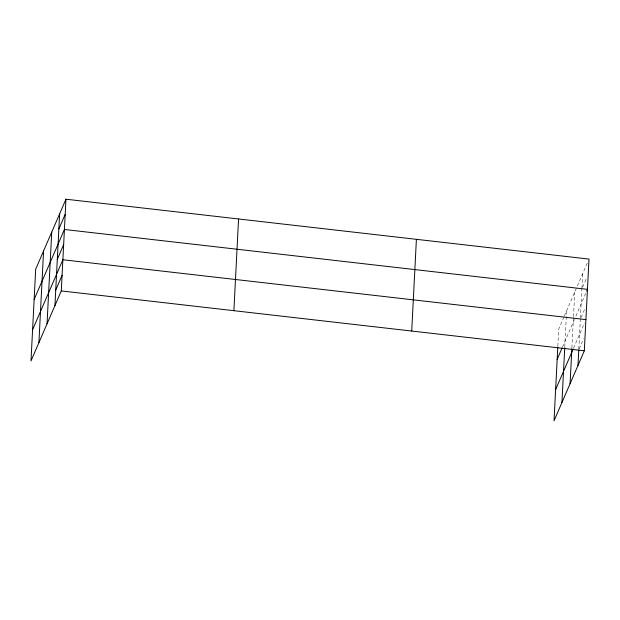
<?xml version="1.0" encoding="UTF-8"?>
<svg xmlns="http://www.w3.org/2000/svg" width="620" height="620" viewBox="0 0 620 620"><rect width="100%" height="100%" fill="white"/><g stroke="black" fill="none" stroke-linecap="round" stroke-linejoin="round"><path stroke-width="0.46" stroke-dasharray="3.1 2.33" d="M557.845 346.099L558.713 329.073L563.983 316.897M564.781 346.751L566.61 310.814M571.911 347.804L573.454 317.533M573.5 316.588L574.755 291.997M578.824 348.944L580.343 319.137M580.39 318.192L581.886 288.874M581.932 287.92L582.661 273.738M564.355 316.029L576.639 287.649M577.39 285.913L587.504 262.531M582.63 287.145L586.737 277.667M562.433 347.169L575.096 317.913M575.848 316.177L585.962 292.795M581.087 317.409L585.195 307.931M573.546 348.184L584.42 323.059M579.15 348.998L583.621 338.652"/><path stroke-width="0.93" d="M38.905 342.659L43.578 250.945M47.043 323.841L51.723 232.128M54.948 305.575L59.629 213.861M65.968 199.214L35.681 269.204L31 360.918L61.287 290.927L65.968 199.214L589 259.083L584.319 350.796L554.032 420.786L557.798 347.045M233.887 310.682L238.568 218.969M411.719 331.041L416.4 239.328M561.937 402.527L564.735 347.704M570.075 383.71L571.865 348.75M577.98 365.451L578.778 349.858M58.853 228.997L65.193 214.342M34.131 299.468L64.426 229.478L587.458 289.346L586.714 291.075M57.311 259.261L63.651 244.606M32.589 329.731L62.876 259.741L585.915 319.61M55.746 289.99L62.085 275.334M557.171 359.344L562.061 348.037M555.621 389.608L573.175 349.052M61.287 290.927L584.319 350.796"/></g></svg>
